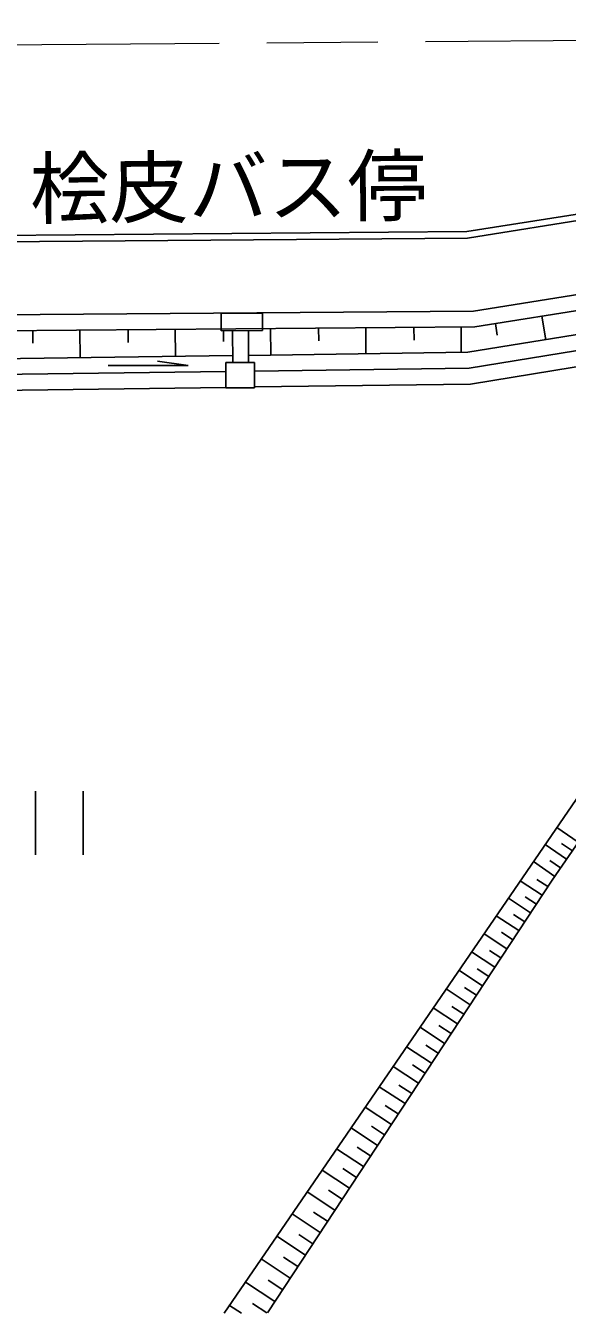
# Model space of a CAD drawing. Units: millimetres, scale not verified. Extents: x 0 to 700000, y -47500 to 447500.
# Drawn here: x 185141 to 202192, y 251617 to 292165 of the extents above; entities that cross this region are included whole.
import ezdxf
from ezdxf.enums import TextEntityAlignment as Align

# ---------------------------------------------------------------- set-up
doc = ezdxf.new("R2010")
doc.units = ezdxf.units.MM
doc.header["$LTSCALE"] = 1000
doc.linetypes.add('CHAIN', pattern=[18.5, 12, -1.5, 3.5, -1.5])
doc.layers.add('作業ﾚｲﾔ1', color=7, linetype='Continuous', lineweight=25)
doc.styles.add('ＭＳ ゴシック', font='')
doc.styles.get('ＭＳ ゴシック').set_extended_font_data('MS Gothic')

msp = doc.modelspace()

# ---------------------------------------------------------------- linework, layer by layer
at = {"layer": '作業ﾚｲﾔ1', "linetype": 'CHAIN', "lineweight": 13}
msp.add_line((160733, 291371), (259231, 292165), dxfattribs=at)
at = {"layer": '作業ﾚｲﾔ1'}
for p, q in [((199031, 285680), (213023, 287894)), ((199047, 285480), (212906, 287673)), ((184021, 285359), (199047, 285480)), ((184032, 285559), (199031, 285680)), ((199237, 283181), (215686, 285784)), ((199279, 282682), (213887, 284993)), ((183902, 283058), (199237, 283181)), ((192597, 283115), (191297, 283112)), ((191297, 283112), (191299, 282562)), ((192599, 282565), (192597, 283115)), ((183876, 282557), (199279, 282682)), ((192847, 282630), (192853, 281795)), ((194364, 282642), (194367, 282243)), ((195847, 282654), (195853, 281836)), ((197364, 282666), (197367, 282267)), ((198847, 282678), (198853, 281877)), ((199928, 282784), (199985, 282425)), ((201396, 283017), (201513, 282278)), ((185364, 282569), (185368, 282170)), ((186847, 282581), (186854, 281696)), ((188364, 282594), (188367, 282194)), ((189847, 282606), (189854, 281754)), ((191299, 282562), (192599, 282565)), ((191365, 282562), (191367, 282218)), ((191653, 282563), (191659, 281559)), ((192153, 282564), (192159, 281558)), ((199061, 281880), (203088, 282534)), ((199061, 281880), (192158, 281785)), ((199105, 281380), (202968, 282008)), ((191658, 281779), (183715, 281670)), ((187737, 281460), (190255, 281468)), ((190255, 281468), (189290, 281599)), ((191446, 281559), (191444, 280759)), ((192346, 281557), (191446, 281559)), ((192344, 280757), (192346, 281557)), ((199149, 280881), (203048, 281514)), ((191445, 281276), (183690, 281170)), ((199105, 281380), (192345, 281288)), ((191444, 280776), (183666, 280669)), ((191444, 280759), (192344, 280757)), ((199149, 280881), (192344, 280788)), ((191388, 251617), (210483, 279507)), ((211305, 279169), (201713, 265256)), ((185449, 268058), (185449, 266058)), ((186949, 268058), (186949, 266058)), ((202539, 266454), (201864, 266919)), ((202353, 266184), (202016, 266416)), ((202167, 265915), (201495, 266379)), ((201796, 265377), (201126, 265840)), ((201982, 265646), (201646, 265877)), ((192750, 251628), (201713, 265256)), ((201400, 264781), (200711, 265234)), ((201580, 265055), (201238, 265280)), ((201036, 264228), (200337, 264688)), ((201219, 264505), (200872, 264734)), ((200667, 263666), (199957, 264133)), ((200852, 263948), (200500, 264180)), ((200292, 263096), (199572, 263570)), ((200480, 263382), (200123, 263617)), ((199912, 262517), (199180, 262998)), ((200103, 262808), (199740, 263046)), ((199525, 261930), (198783, 262418)), ((199719, 262225), (199351, 262467)), ((199133, 261334), (198380, 261829)), ((199330, 261633), (198956, 261879)), ((198736, 260729), (197971, 261232)), ((198935, 261033), (198556, 261282)), ((198332, 260115), (197556, 260625)), ((198534, 260423), (198149, 260677)), ((197922, 259492), (197134, 260010)), ((198128, 259805), (197737, 260062)), ((197506, 258860), (196707, 259385)), ((197715, 259177), (197318, 259438)), ((197084, 258218), (196272, 258751)), ((197296, 258540), (196893, 258805)), ((196655, 257566), (195832, 258108)), ((196870, 257893), (196462, 258162)), ((196439, 257237), (196024, 257510)), ((196220, 256905), (195385, 257455)), ((195779, 256234), (194931, 256792)), ((196001, 256571), (195580, 256847)), ((195331, 255553), (194470, 256119)), ((195556, 255894), (195129, 256175)), ((195105, 255208), (194671, 255493)), ((194876, 254861), (194003, 255436)), ((194415, 254160), (193528, 254743)), ((194647, 254512), (194206, 254801)), ((193947, 253448), (193047, 254040)), ((194182, 253805), (193735, 254099)), ((193471, 252725), (192558, 253326)), ((193710, 253088), (193257, 253386)), ((193231, 252359), (192771, 252662)), ((192989, 251991), (192062, 252601)), ((191930, 251621), (191558, 251866)), ((192734, 251628), (192278, 251928))]:
    msp.add_line(p, q, dxfattribs=at)

# ---------------------------------------------------------------- texts
at = {"layer": '作業ﾚｲﾔ1', "style": 'ＭＳ ゴシック'}
msp.add_text('桧皮バス停', height=1833, rotation=0.462, dxfattribs=at).set_placement((191531, 285619), align=Align.BOTTOM_CENTER)

doc.saveas('drawing.dxf')
